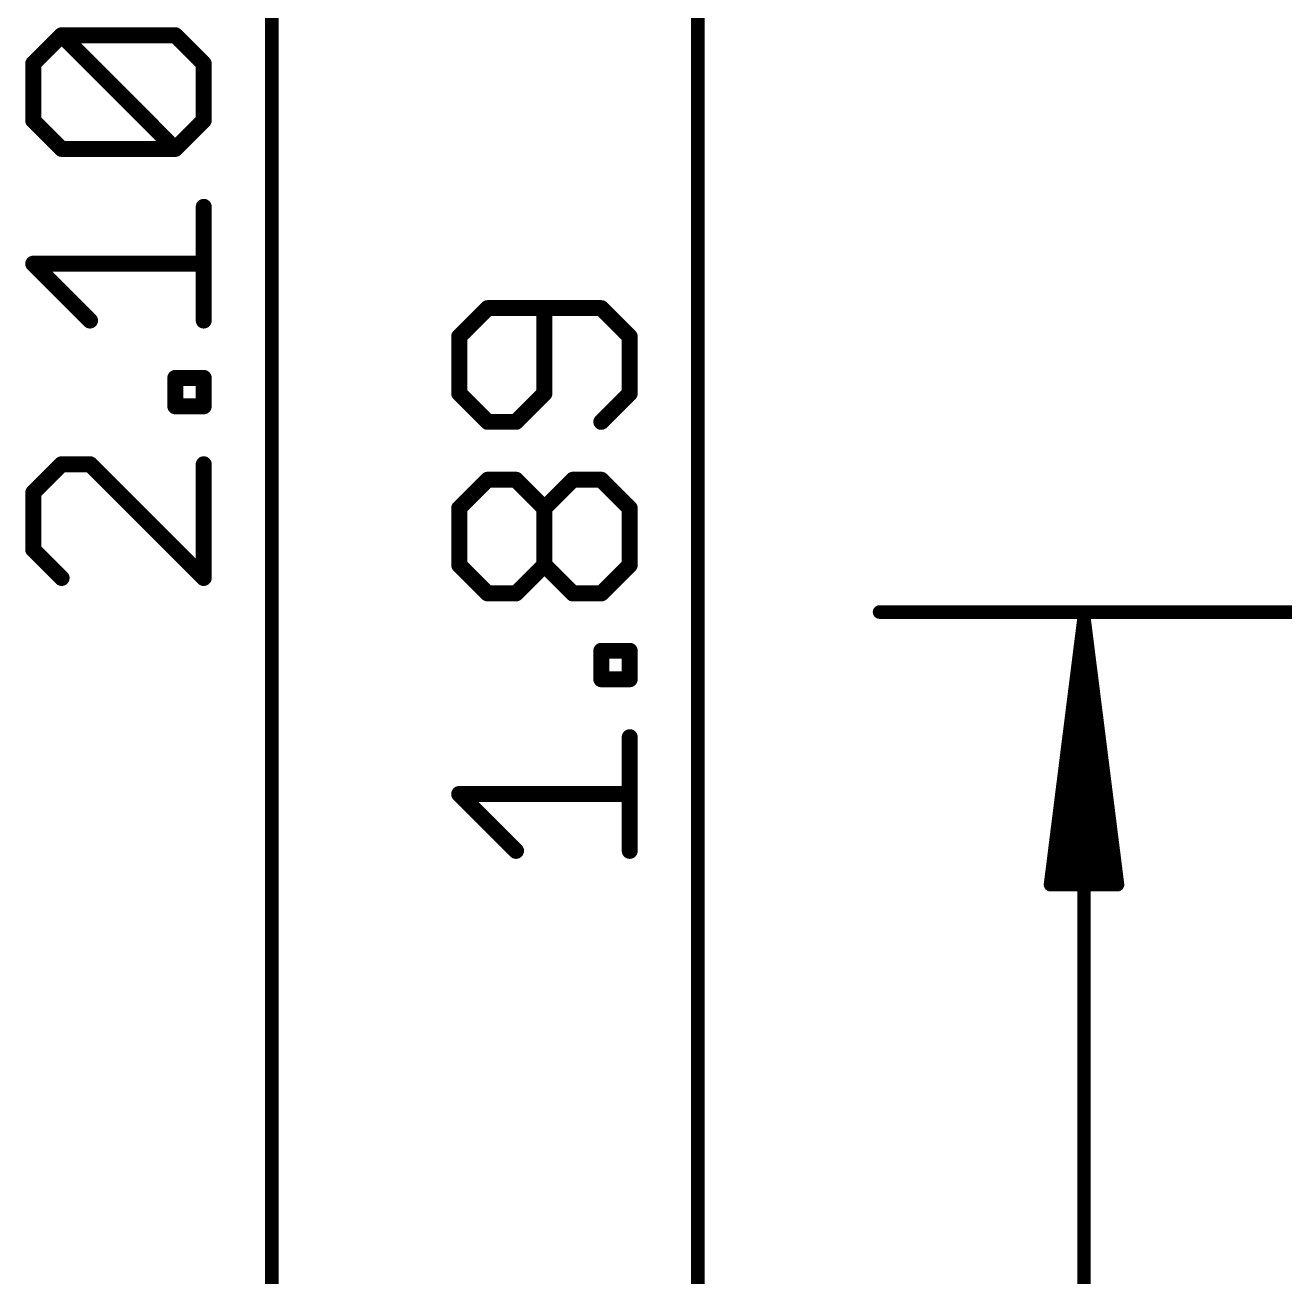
# Model space of a CAD drawing. Extents: x -21.4 to 69.1, y -5.3 to 64.3.
# Drawn here: x -21.4 to -9.39, y 17.53 to 29.47 of the extents above; entities that cross this region are included whole.
import ezdxf

# ---------------------------------------------------------------- set-up
doc = ezdxf.new("R2010")
doc.units = 0
doc.layers.add('47', color=253, linetype='CONTINUOUS')

msp = doc.modelspace()

# ---------------------------------------------------------------- linework, layer by layer
at = {"layer": '47'}
for points, const_width in [([(-19.05, 0.065), (-19.05, 53.148)], 0.13), ([(-14.986, 0.065), (-14.986, 47.941)], 0.13), ([(-21.3277, 29.1077), (-21.0565, 29.3789)], 0.1524), ([(-21.0565, 29.3789), (-19.9719, 29.3789)], 0.1524), ([(-19.9719, 28.2942), (-21.0565, 29.3789)], 0.1524), ([(-19.9719, 29.3789), (-19.7007, 29.1077)], 0.1524), ([(-21.3277, 28.5654), (-21.3277, 29.1077)], 0.1524), ([(-19.7007, 29.1077), (-19.7007, 28.5654)], 0.1524), ([(-21.0565, 28.2942), (-21.3277, 28.5654)], 0.1524), ([(-19.7007, 28.5654), (-19.9719, 28.2942)], 0.1524), ([(-19.9719, 28.2942), (-21.0565, 28.2942)], 0.1524), ([(-19.7007, 26.657), (-19.7007, 27.7417)], 0.1524), ([(-20.7854, 26.657), (-21.3277, 27.1994)], 0.1524), ([(-21.3277, 27.1994), (-19.7007, 27.1994)], 0.1524), ([(-16.9925, 26.7754), (-17.2637, 26.5042)], 0.1524), ([(-15.9079, 26.7754), (-16.9925, 26.7754)], 0.1524), ([(-16.4502, 25.9619), (-16.4502, 26.7754)], 0.1524), ([(-15.6367, 26.5042), (-15.9079, 26.7754)], 0.1524), ([(-17.2637, 26.5042), (-17.2637, 25.9619)], 0.1524), ([(-15.6367, 25.9619), (-15.6367, 26.5042)], 0.1524), ([(-19.9719, 25.8385), (-19.9719, 26.1096)], 0.1524), ([(-19.9719, 26.1096), (-19.7007, 26.1096)], 0.1524), ([(-19.7007, 26.1096), (-19.7007, 25.8385)], 0.1524), ([(-17.2637, 25.9619), (-16.9925, 25.6907)], 0.1524), ([(-16.7214, 25.6907), (-16.4502, 25.9619)], 0.1524), ([(-15.9079, 25.6907), (-15.6367, 25.9619)], 0.1524), ([(-19.7007, 25.8385), (-19.9719, 25.8385)], 0.1524), ([(-16.9925, 25.6907), (-16.7214, 25.6907)], 0.1524), ([(-21.0565, 25.286), (-21.3277, 25.0148)], 0.1524), ([(-20.7854, 25.286), (-21.0565, 25.286)], 0.1524), ([(-19.7007, 24.2013), (-20.7854, 25.286)], 0.1524), ([(-19.7007, 25.286), (-19.7007, 24.2013)], 0.1524), ([(-17.2637, 24.867), (-16.9925, 25.1382)], 0.1524), ([(-16.9925, 25.1382), (-16.7214, 25.1382)], 0.1524), ([(-16.7214, 25.1382), (-16.4502, 24.867)], 0.1524), ([(-16.4502, 24.867), (-16.179, 25.1382)], 0.1524), ([(-16.179, 25.1382), (-15.9079, 25.1382)], 0.1524), ([(-15.9079, 25.1382), (-15.6367, 24.867)], 0.1524), ([(-21.3277, 25.0148), (-21.3277, 24.4725)], 0.1524), ([(-17.2637, 24.3247), (-17.2637, 24.867)], 0.1524), ([(-16.4502, 24.3247), (-16.4502, 24.867)], 0.1524), ([(-15.6367, 24.867), (-15.6367, 24.3247)], 0.1524), ([(-21.3277, 24.4725), (-21.0565, 24.2013)], 0.1524), ([(-16.9925, 24.0535), (-17.2637, 24.3247)], 0.1524), ([(-16.4502, 24.3247), (-16.7214, 24.0535)], 0.1524), ([(-16.179, 24.0535), (-16.4502, 24.3247)], 0.1524), ([(-15.6367, 24.3247), (-15.9079, 24.0535)], 0.1524), ([(-16.7214, 24.0535), (-16.9925, 24.0535)], 0.1524), ([(-15.9079, 24.0535), (-16.179, 24.0535)], 0.1524), ([(0.254, 23.876), (-13.253, 23.876)], 0.13), ([(-11.303, 23.811), (-11.6222, 21.276)], 0.13), ([(-11.303, 23.811), (-11.563, 21.276)], 0.13), ([(-11.303, 23.811), (-11.433, 21.276)], 0.13), ([(-11.303, 0.065), (-11.303, 23.811)], 0.13), ([(-10.9838, 21.276), (-11.303, 23.811)], 0.13), ([(-11.173, 21.276), (-11.303, 23.811)], 0.13), ([(-11.043, 21.276), (-11.303, 23.811)], 0.13), ([(-15.9079, 23.235), (-15.9079, 23.5061)], 0.1524), ([(-15.9079, 23.5061), (-15.6367, 23.5061)], 0.1524), ([(-15.6367, 23.5061), (-15.6367, 23.235)], 0.1524), ([(-15.6367, 23.235), (-15.9079, 23.235)], 0.1524), ([(-15.6367, 21.5978), (-15.6367, 22.6825)], 0.1524), ([(-16.7214, 21.5978), (-17.2637, 22.1401)], 0.1524), ([(-17.2637, 22.1401), (-15.6367, 22.1401)], 0.1524), ([(-11.6222, 21.276), (-10.9838, 21.276)], 0.13)]:
    msp.add_lwpolyline(points, dxfattribs=dict(at, const_width=const_width))
for points, const_width in [([(-21.0296, 29.4058, 1), (-21.0835, 29.3519)], 0.0762), ([(-21.0565, 29.417, 1), (-21.0565, 29.3408)], 0.0762), ([(-21.0296, 29.3519, 1), (-21.0835, 29.4058)], 0.0762), ([(-19.9449, 29.4058, 1), (-19.9988, 29.3519)], 0.0762), ([(-19.9719, 29.3408, 1), (-19.9719, 29.417)], 0.0762), ([(-21.2896, 29.1077, 1), (-21.3658, 29.1077)], 0.0762), ([(-21.3546, 29.1346, 1), (-21.3007, 29.0808)], 0.0762), ([(-19.6626, 29.1077, 1), (-19.7388, 29.1077)], 0.0762), ([(-19.7276, 29.0808, 1), (-19.6738, 29.1346)], 0.0762), ([(-21.3007, 28.5923, 1), (-21.3546, 28.5384)], 0.0762), ([(-21.3658, 28.5654, 1), (-21.2896, 28.5654)], 0.0762), ([(-19.7388, 28.5654, 1), (-19.6626, 28.5654)], 0.0762), ([(-19.6738, 28.5384, 1), (-19.7276, 28.5923)], 0.0762), ([(-21.0565, 28.3323, 1), (-21.0565, 28.2561)], 0.0762), ([(-21.0835, 28.2673, 1), (-21.0296, 28.3211)], 0.0762), ([(-19.9988, 28.3211, 1), (-19.9449, 28.2673)], 0.0762), ([(-19.9988, 28.2673, 1), (-19.9449, 28.3211)], 0.0762), ([(-19.9719, 28.2561, 1), (-19.9719, 28.3323)], 0.0762), ([(-19.6626, 27.7417, 1), (-19.7388, 27.7417)], 0.0762), ([(-21.3007, 27.2263, 1), (-21.3546, 27.1724)], 0.0762), ([(-21.3277, 27.2375, 1), (-21.3277, 27.1613)], 0.0762), ([(-19.7007, 27.1613, 1), (-19.7007, 27.2375)], 0.0762), ([(-16.9925, 26.8135, 1), (-16.9925, 26.7373)], 0.0762), ([(-16.9656, 26.7484, 1), (-17.0195, 26.8023)], 0.0762), ([(-16.4121, 26.7754, 1), (-16.4883, 26.7754)], 0.0762), ([(-15.8809, 26.8023, 1), (-15.9348, 26.7484)], 0.0762), ([(-15.9079, 26.7373, 1), (-15.9079, 26.8135)], 0.0762), ([(-20.8123, 26.6301, 1), (-20.7584, 26.684)], 0.0762), ([(-19.7388, 26.657, 1), (-19.6626, 26.657)], 0.0762), ([(-17.2256, 26.5042, 1), (-17.3018, 26.5042)], 0.0762), ([(-17.2906, 26.5311, 1), (-17.2367, 26.4773)], 0.0762), ([(-15.5986, 26.5042, 1), (-15.6748, 26.5042)], 0.0762), ([(-15.6636, 26.4773, 1), (-15.6098, 26.5311)], 0.0762), ([(-19.9338, 26.1096, 1), (-20.01, 26.1096)], 0.0762), ([(-19.9719, 26.1477, 1), (-19.9719, 26.0715)], 0.0762), ([(-19.6626, 26.1096, 1), (-19.7388, 26.1096)], 0.0762), ([(-19.7007, 26.0715, 1), (-19.7007, 26.1477)], 0.0762), ([(-17.2367, 25.9888, 1), (-17.2906, 25.9349)], 0.0762), ([(-17.3018, 25.9619, 1), (-17.2256, 25.9619)], 0.0762), ([(-16.4883, 25.9619, 1), (-16.4121, 25.9619)], 0.0762), ([(-16.4233, 25.9349, 1), (-16.4771, 25.9888)], 0.0762), ([(-15.6748, 25.9619, 1), (-15.5986, 25.9619)], 0.0762), ([(-15.6098, 25.9349, 1), (-15.6636, 25.9888)], 0.0762), ([(-19.9719, 25.8766, 1), (-19.9719, 25.8004)], 0.0762), ([(-20.01, 25.8385, 1), (-19.9338, 25.8385)], 0.0762), ([(-19.7388, 25.8385, 1), (-19.6626, 25.8385)], 0.0762), ([(-19.7007, 25.8004, 1), (-19.7007, 25.8766)], 0.0762), ([(-16.9925, 25.7288, 1), (-16.9925, 25.6526)], 0.0762), ([(-17.0195, 25.6638, 1), (-16.9656, 25.7176)], 0.0762), ([(-16.7483, 25.7176, 1), (-16.6944, 25.6638)], 0.0762), ([(-16.7214, 25.6526, 1), (-16.7214, 25.7288)], 0.0762), ([(-15.9348, 25.7176, 1), (-15.8809, 25.6638)], 0.0762), ([(-21.0565, 25.3241, 1), (-21.0565, 25.2479)], 0.0762), ([(-21.0296, 25.259, 1), (-21.0835, 25.3129)], 0.0762), ([(-20.7584, 25.3129, 1), (-20.8123, 25.259)], 0.0762), ([(-20.7854, 25.2479, 1), (-20.7854, 25.3241)], 0.0762), ([(-19.6626, 25.286, 1), (-19.7388, 25.286)], 0.0762), ([(-16.9925, 25.1763, 1), (-16.9925, 25.1001)], 0.0762), ([(-16.9656, 25.1113, 1), (-17.0195, 25.1651)], 0.0762), ([(-16.6944, 25.1651, 1), (-16.7483, 25.1113)], 0.0762), ([(-16.7214, 25.1001, 1), (-16.7214, 25.1763)], 0.0762), ([(-16.179, 25.1763, 1), (-16.179, 25.1001)], 0.0762), ([(-16.1521, 25.1113, 1), (-16.206, 25.1651)], 0.0762), ([(-15.8809, 25.1651, 1), (-15.9348, 25.1113)], 0.0762), ([(-15.9079, 25.1001, 1), (-15.9079, 25.1763)], 0.0762), ([(-21.2896, 25.0148, 1), (-21.3658, 25.0148)], 0.0762), ([(-21.3546, 25.0417, 1), (-21.3007, 24.9879)], 0.0762), ([(-17.2256, 24.867, 1), (-17.3018, 24.867)], 0.0762), ([(-17.2906, 24.894, 1), (-17.2367, 24.8401)], 0.0762), ([(-16.4121, 24.867, 1), (-16.4883, 24.867)], 0.0762), ([(-16.4771, 24.894, 1), (-16.4233, 24.8401)], 0.0762), ([(-16.4771, 24.8401, 1), (-16.4233, 24.894)], 0.0762), ([(-15.5986, 24.867, 1), (-15.6748, 24.867)], 0.0762), ([(-15.6636, 24.8401, 1), (-15.6098, 24.894)], 0.0762), ([(-21.3007, 24.4994, 1), (-21.3546, 24.4455)], 0.0762), ([(-21.3658, 24.4725, 1), (-21.2896, 24.4725)], 0.0762), ([(-17.2367, 24.3516, 1), (-17.2906, 24.2978)], 0.0762), ([(-16.4233, 24.3516, 1), (-16.4771, 24.2978)], 0.0762), ([(-16.4233, 24.2978, 1), (-16.4771, 24.3516)], 0.0762), ([(-15.6098, 24.2978, 1), (-15.6636, 24.3516)], 0.0762), ([(-17.3018, 24.3247, 1), (-17.2256, 24.3247)], 0.0762), ([(-16.4883, 24.3247, 1), (-16.4121, 24.3247)], 0.0762), ([(-15.6748, 24.3247, 1), (-15.5986, 24.3247)], 0.0762), ([(-21.0835, 24.1744, 1), (-21.0296, 24.2283)], 0.0762), ([(-19.7388, 24.2013, 1), (-19.6626, 24.2013)], 0.0762), ([(-19.7276, 24.1744, 1), (-19.6738, 24.2283)], 0.0762), ([(-16.9925, 24.0916, 1), (-16.9925, 24.0154)], 0.0762), ([(-17.0195, 24.0266, 1), (-16.9656, 24.0805)], 0.0762), ([(-16.7483, 24.0805, 1), (-16.6944, 24.0266)], 0.0762), ([(-16.7214, 24.0154, 1), (-16.7214, 24.0916)], 0.0762), ([(-16.179, 24.0916, 1), (-16.179, 24.0154)], 0.0762), ([(-16.206, 24.0266, 1), (-16.1521, 24.0805)], 0.0762), ([(-15.9348, 24.0805, 1), (-15.8809, 24.0266)], 0.0762), ([(-15.9079, 24.0154, 1), (-15.9079, 24.0916)], 0.0762), ([(-13.253, 23.9085, 1), (-13.253, 23.8435)], 0.065), ([(-11.2705, 23.811, 1), (-11.3355, 23.811)], 0.065), ([(-11.2708, 23.8151, 1), (-11.3352, 23.8069)], 0.065), ([(-11.2705, 23.8093, 1), (-11.3355, 23.8127)], 0.065), ([(-11.2705, 23.8127, 1), (-11.3355, 23.8093)], 0.065), ([(-11.2707, 23.8143, 1), (-11.3353, 23.8077)], 0.065), ([(-11.2707, 23.8077, 1), (-11.3353, 23.8143)], 0.065), ([(-11.2708, 23.8069, 1), (-11.3352, 23.8151)], 0.065), ([(-15.8698, 23.5061, 1), (-15.946, 23.5061)], 0.0762), ([(-15.9079, 23.5442, 1), (-15.9079, 23.468)], 0.0762), ([(-15.5986, 23.5061, 1), (-15.6748, 23.5061)], 0.0762), ([(-15.6367, 23.468, 1), (-15.6367, 23.5442)], 0.0762), ([(-15.9079, 23.2731, 1), (-15.9079, 23.1969)], 0.0762), ([(-15.946, 23.235, 1), (-15.8698, 23.235)], 0.0762), ([(-15.6748, 23.235, 1), (-15.5986, 23.235)], 0.0762), ([(-15.6367, 23.1969, 1), (-15.6367, 23.2731)], 0.0762), ([(-15.5986, 22.6825, 1), (-15.6748, 22.6825)], 0.0762), ([(-17.2367, 22.1671, 1), (-17.2906, 22.1132)], 0.0762), ([(-17.2637, 22.1782, 1), (-17.2637, 22.102)], 0.0762), ([(-15.6367, 22.102, 1), (-15.6367, 22.1782)], 0.0762), ([(-16.7483, 21.5709, 1), (-16.6944, 21.6248)], 0.0762), ([(-15.6748, 21.5978, 1), (-15.5986, 21.5978)], 0.0762), ([(-11.6545, 21.2801, 1), (-11.59, 21.2719)], 0.065), ([(-11.6222, 21.3085, 1), (-11.6222, 21.2435)], 0.065), ([(-11.5953, 21.2793, 1), (-11.5307, 21.2727)], 0.065), ([(-11.4655, 21.2777, 1), (-11.4005, 21.2743)], 0.065), ([(-11.2055, 21.2743, 1), (-11.1405, 21.2777)], 0.065), ([(-11.0753, 21.2727, 1), (-11.0107, 21.2793)], 0.065), ([(-11.016, 21.2719, 1), (-10.9515, 21.2801)], 0.065), ([(-10.9838, 21.2435, 1), (-10.9838, 21.3085)], 0.065)]:
    msp.add_lwpolyline(points, format="xyb", dxfattribs=dict(at, const_width=const_width))

doc.saveas('drawing.dxf')
